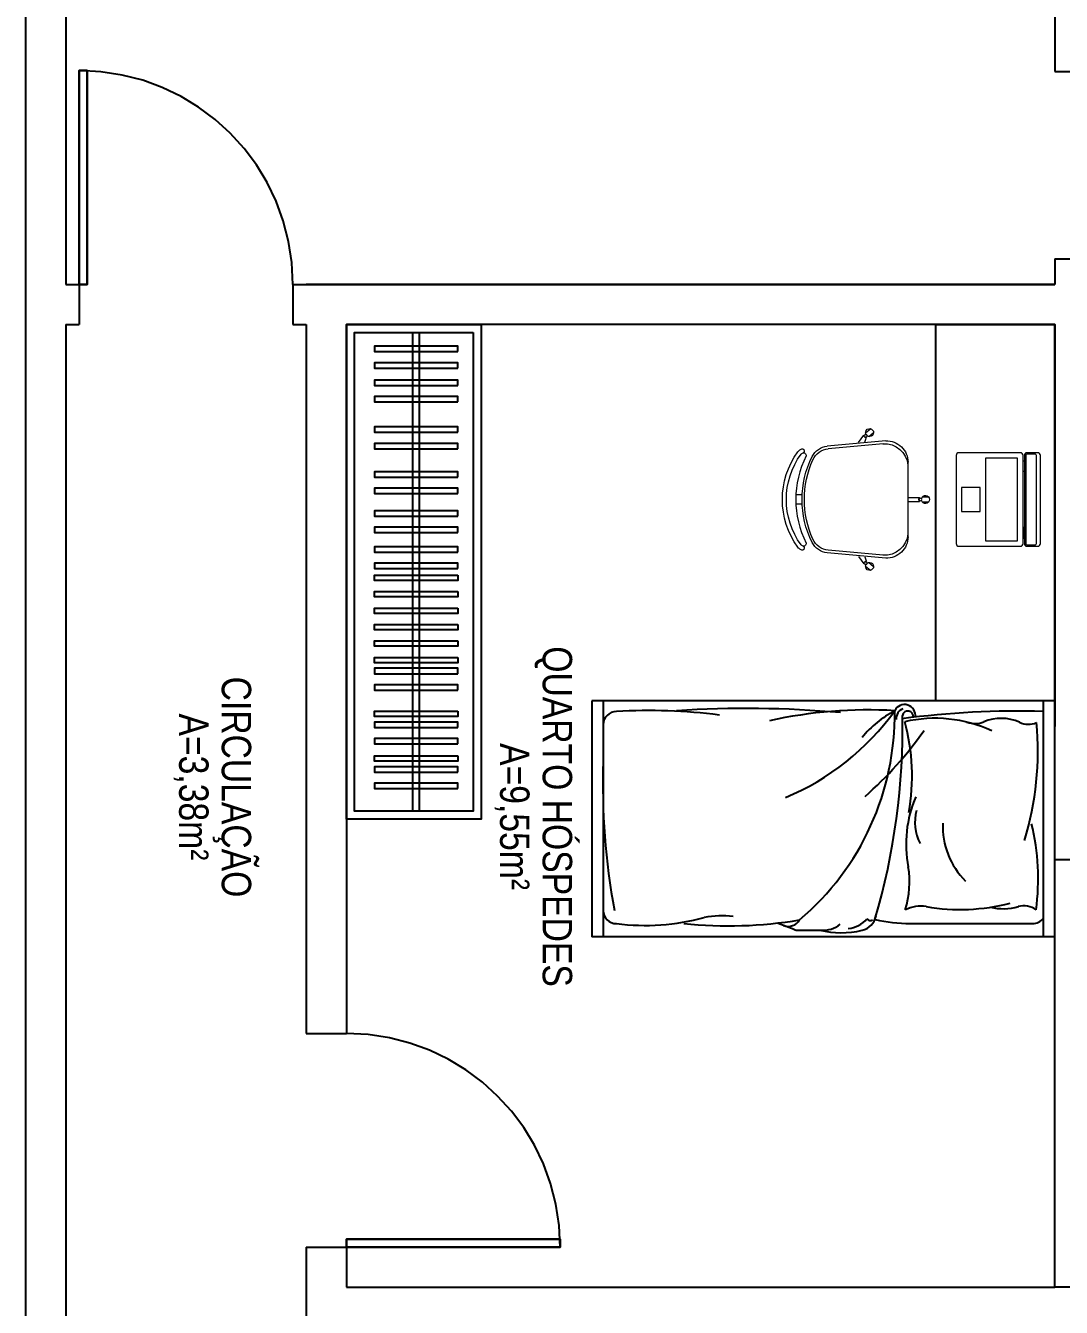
# Model space of a CAD drawing. Header units: millimetres. Extents: x -336 to -33, y -135 to 770.
# Drawn here: x -289.61 to -281.86, y 732.97 to 742.56 of the extents above; entities that cross this region are included whole.
import ezdxf
from ezdxf.enums import TextEntityAlignment as Align

# ---------------------------------------------------------------- set-up
doc = ezdxf.new("R2010")
doc.units = ezdxf.units.MM
doc.header["$LTSCALE"] = 50
doc.header["$MEASUREMENT"] = 0
doc.linetypes.add('HIDDEN2', pattern=[0.1875, 0.125, -0.0625])
doc.layers.add('-HIDRO', color=8, linetype='CONTINUOUS')
doc.layers.add('E-txt-g', color=3, linetype='CONTINUOUS')
doc.layers.add('E-Lay-9', color=9, linetype='CONTINUOUS', lineweight=9)
doc.layers.add('E-Txt-W', color=7, linetype='CONTINUOUS', lineweight=20)
doc.styles.add('F2', font='swissc.ttf')
doc.styles.add('REG60', font='romans.shx', dxfattribs={"width": 0.8, "height": 0.15})
doc.styles.add('REG80', font='romans.shx', dxfattribs={"width": 0.8, "height": 0.2})

# ---------------------------------------------------------------- blocks, each defined once
blk = doc.blocks.new('TXT-AMB75')
at = {"layer": 'E-txt-g', "style": 'REG80', "width": 0.8, "flags": 8}
blk.add_attdef('TXT', text='', height=0.2, dxfattribs=at).set_placement((0.0055, 0.2964), align=Align.CENTER)
at = {"layer": 'E-Txt-W', "style": 'REG60', "width": 0.8, "flags": 8}
blk.add_attdef('TXT', text='', height=0.15, dxfattribs=at).set_placement((0.0055, 0.0271), align=Align.CENTER)
blk = doc.blocks.new('Cadeira')
at = {"layer": 'E-Lay-9', "color": 8}
for p, q in [((-0.0093, 0.0535), (-0.0093, 0.0769)), ((0.0096, 0.0535), (0.0096, 0.0769)), ((-0.1393, 0), (0.1393, 0)), ((-0.0075, 0), (-0.0075, 0.0425)), ((-0.0075, 0.0425), (-0.0056, 0.0425)), ((0.0056, 0.0425), (0.0075, 0.0425)), ((0.0075, 0), (0.0075, 0.0425)), ((-0.2192, -0.0836), (-0.1996, -0.3023)), ((-0.2087, -0.0936), (-0.1898, -0.2982)), ((0.2087, -0.0936), (0.1898, -0.2982)), ((0.2192, -0.0836), (0.1996, -0.3023)), ((-0.25, -0.1588), (-0.265, -0.1409)), ((-0.2355, -0.1467), (-0.2505, -0.1288)), ((0.2355, -0.1467), (0.2505, -0.1288)), ((0.25, -0.1588), (0.265, -0.1409)), ((-0.2398, -0.1647), (-0.2413, -0.1659)), ((-0.2133, -0.1847), (-0.2413, -0.1659)), ((-0.2298, -0.1563), (-0.2313, -0.1575)), ((-0.2144, -0.1618), (-0.2298, -0.1563)), ((0.2133, -0.1847), (0.2413, -0.1659)), ((0.2144, -0.1618), (0.2298, -0.1563)), ((0.2298, -0.1563), (0.2313, -0.1575)), ((0.2398, -0.1647), (0.2413, -0.1659)), ((-0.0175, -0.3961), (-0.0175, -0.4196)), ((0.0175, -0.3961), (0.0175, -0.4196))]:
    blk.add_line(p, q, dxfattribs=at)
blk.add_lwpolyline([(0.1631, -0.3812, -0.237888), (-0.1631, -0.3812, 0.605717), (-0.1738, -0.3953, 0.122717), (-0.17, -0.4, 0.323529), (0.17, -0.4, 0.122717), (0.1738, -0.3953, 0.605717)], format="xyb", close=True, dxfattribs=at)
for centre in [(0, 0.0466), (-0.2382, -0.1579), (0.2382, -0.1579)]:
    blk.add_circle(centre, 0.005, dxfattribs=at)
for centre, radius, start, end in [((0.0001, 0.0652), 0.015, 281.6334, 257.4537), ((-0.1393, -0.08), 0.08, 90, 182.5692), ((0, 0.0475), 0.0075, 221.8103, 318.1897), ((0.1393, -0.08), 0.08, 357.4308, 90), ((-0.1202, -0.0886), 0.0887, 95.5925, 183.2522), ((0.1202, -0.0886), 0.0887, 356.7478, 84.4075), ((-0.2502, -0.1438), 0.015, 322.5463, 298.3666), ((0.2502, -0.1438), 0.015, 241.6334, 217.4537), ((-0.2388, -0.1573), 0.0075, 261.8103, 358.1897), ((0.2388, -0.1573), 0.0075, 181.8103, 278.1897), ((-0.1299, -0.296), 0.07, 185.1212, 243.6047), ((-0.1201, -0.2918), 0.07, 185.2999, 245.7361), ((0.1201, -0.2918), 0.07, 294.2639, 354.7001), ((0.1299, -0.296), 0.07, 296.3953, 354.8788), ((0, -0.0343), 0.3622, 243.6047, 296.3953), ((0, -0.0254), 0.3622, 245.7361, 294.2639), ((-0.1819, -0.3961), 0.00782, 29.8109, 225.3255), ((-0.1625, -0.39), 0.0275, 205.1455, 233.4571), ((0, -0.1648), 0.3052, 234.1238, 305.8762), ((-0.1625, -0.39), 0.0125, 205.1455, 233.1301), ((0.1819, -0.3961), 0.00782, 314.6745, 150.1891), ((0.1625, -0.39), 0.0275, 306.5429, 334.8545)]:
    blk.add_arc(centre, radius, start, end, dxfattribs=at)
blk = doc.blocks.new('Notebook')
at = {"layer": 'E-Lay-9', "color": 8}
for p, q in [((-0.175, 0.305), (-0.175, 0.3)), ((-0.175, 0.3), (-0.175, 0.265)), ((0.165, 0.315), (-0.165, 0.315)), ((0.175, 0.3), (0.175, 0.305)), ((0.175, 0.265), (0.175, 0.3)), ((-0.165, 0.255), (0.165, 0.255))]:
    blk.add_line(p, q, dxfattribs=at)
for points in [[(-0.165, 0.26), (0.165, 0.26, 0.414214), (0.17, 0.265), (0.17, 0.295, 0.414214), (0.165, 0.3), (-0.165, 0.3, 0.414214), (-0.17, 0.295), (-0.17, 0.265, 0.414214)], [(-0.165, 0), (0.165, 0, 0.414214), (0.175, 0.01), (0.175, 0.24, 0.414214), (0.165, 0.25), (-0.165, 0.25, 0.414214), (-0.175, 0.24), (-0.175, 0.01, 0.414214)]]:
    blk.add_lwpolyline(points, format="xyb", close=True, dxfattribs=at)
for points in [[(-0.105, 0.25), (-0.145, 0.25), (-0.145, 0.255), (-0.105, 0.255)], [(0.105, 0.25), (0.145, 0.25), (0.145, 0.255), (0.105, 0.255)], [(-0.155, 0.11), (0.155, 0.11), (0.155, 0.23), (-0.155, 0.23)], [(-0.045, 0.02), (0.045, 0.02), (0.045, 0.09), (-0.045, 0.09)]]:
    blk.add_lwpolyline(points, close=True, dxfattribs=at)
for centre, start, end in [((-0.165, 0.305), 90, 180), ((0.165, 0.305), 0, 90), ((-0.165, 0.265), 180, 270), ((0.165, 0.265), 270, 360)]:
    blk.add_arc(centre, 0.01, start, end, dxfattribs=at)

msp = doc.modelspace()

# ---------------------------------------------------------------- hatches: boundary and pattern name
at = {"layer": '-HIDRO'}
h = msp.add_hatch(dxfattribs=at)
h.set_pattern_fill('ANSI37,_O', color=256, scale=6, angle=-45)
h.set_pattern_definition([(360, (-1696.78584, 612.9919), (2e-16, 0.75), []), (90, (-1696.78584, 612.9919), (-0.75, 2e-16), [])])
h.paths.add_polyline_path([(-279.2916, 732.8161), (-279.2916, 731.2161), (-279.3516, 731.2161), (-279.3516, 732.8161)], flags=16)
edge = h.paths.add_edge_path(flags=16)
edge.add_arc((-280.0214, 732.2634), 0.1184, -81.66738, -8.33262)
edge.add_line((-279.9042, 732.2463), (-279.9048, 732.8468))
edge.add_arc((-280.0214, 732.8303), 0.1178, 8.0319, 81.60093)
edge.add_line((-280.0042, 732.9468), (-280.1935, 732.9468))
edge.add_arc((-280.1764, 732.829), 0.1191, 98.25848, 171.3882)
edge.add_line((-280.2942, 732.8468), (-280.2935, 732.2463))
edge.add_arc((-280.1764, 732.2634), 0.1184, 188.33262, 261.66738)
edge.add_line((-280.1935, 732.1463), (-280.0042, 732.1463))
edge = h.paths.add_edge_path(flags=16)
edge.add_line((-282.1146, 729.1165), (-282.1146, 729.8749))
edge = h.paths.add_edge_path(flags=16)
edge.add_arc((-282.1146, 729.6821), 0.1096, -90, 270)
edge = h.paths.add_edge_path(flags=16)
edge.add_line((-282.3072, 729.6821), (-281.9219, 729.6821))
h.paths.add_polyline_path([(-281.4469, 729.9984), (-281.4469, 728.7501), (-281.1054, 728.7501), (-281.1054, 729.9984)], flags=24)
h.paths.add_polyline_path([(-281.8148, 729.9903), (-281.8148, 728.7581), (-281.4181, 728.7581), (-281.4181, 729.9903)], flags=24)
edge = h.paths.add_edge_path()
edge.add_line((-279.2916, 733.1161), (-280.9472, 733.1161))
edge.add_line((-280.9472, 733.1161), (-280.8916, 732.8161))
edge.add_line((-280.8916, 732.8161), (-282.1566, 732.8161))
edge.add_line((-282.1566, 732.8161), (-282.1396, 731.4201))
edge.add_line((-282.1396, 731.4201), (-282.3693, 731.3605))
edge.add_line((-282.3693, 731.3605), (-282.8112, 731.3626))
edge.add_line((-282.8112, 731.3626), (-283.2252, 731.3622))
edge.add_line((-283.2252, 731.3622), (-283.4258, 731.3667))
edge.add_line((-283.4258, 731.3667), (-283.5619, 731.4348))
edge.add_line((-283.5619, 731.4348), (-283.5619, 732.8161))
edge.add_line((-283.5619, 732.8161), (-284.1987, 732.8161))
edge.add_line((-284.1987, 732.8161), (-284.2058, 729.1161))
edge.add_line((-284.2058, 729.1161), (-283.9568, 729.1161))
edge.add_line((-283.9568, 729.1161), (-283.8986, 727.6161))
edge.add_line((-283.8986, 727.6161), (-279.2058, 727.7886))
edge.add_line((-279.2058, 727.7886), (-279.2058, 732.8161))
edge.add_line((-279.2058, 732.8161), (-279.2787, 732.8161))
edge.add_line((-279.2787, 732.8161), (-279.2787, 733.1161))
edge.add_line((-279.2787, 733.1161), (-280.9472, 733.1161))
h.paths.add_polyline_path([(-282.1425, 729.6148), (-282.1425, 728.9936), (-281.7469, 728.9936), (-281.7469, 729.6148)], flags=24)

# ---------------------------------------------------------------- linework, layer by layer
at = {"layer": '-HIDRO', "linetype": 'Continuous'}
for p, q in [((-289.6058, 753.4228), (-289.6058, 703.4228)), ((-289.3058, 746.8206), (-289.3058, 740.6206)), ((-289.3058, 746.8206), (-289.3058, 740.6206)), ((-281.9058, 746.8206), (-281.9058, 742.2135)), ((-281.9058, 742.2135), (-281.6058, 742.2135)), ((-281.9058, 740.8135), (-281.9058, 740.6206)), ((-281.9058, 740.8135), (-281.6058, 740.8135)), ((-289.3058, 740.6206), (-289.2058, 740.6206)), ((-289.2058, 740.6206), (-289.2058, 740.3206)), ((-287.6058, 740.6206), (-281.9058, 740.6206)), ((-287.6058, 740.6206), (-287.6058, 740.3206)), ((-281.9058, 740.6206), (-287.5058, 740.6206)), ((-289.3058, 740.3206), (-289.2058, 740.3206)), ((-289.3058, 740.3206), (-289.3058, 724.4028)), ((-287.6058, 740.3206), (-287.5058, 740.3206)), ((-287.5058, 740.3206), (-287.5058, 737.1117)), ((-287.5058, 740.3206), (-287.5058, 735.0163)), ((-287.2058, 740.3206), (-287.2058, 737.1117)), ((-287.2058, 740.3206), (-287.2058, 735.0163)), ((-281.9058, 740.3206), (-287.2058, 740.3206)), ((-281.9058, 740.3206), (-281.9058, 737.3135)), ((-281.9058, 736.3161), (-281.9058, 740.3206)), ((-281.9058, 733.1161), (-281.9058, 736.3161)), ((-281.6058, 736.3161), (-281.9058, 736.3161)), ((-287.5058, 735.9117), (-287.5058, 735.4117)), ((-287.5058, 735.0163), (-287.2058, 735.0163)), ((-287.5058, 733.4163), (-287.2058, 733.4163)), ((-287.5058, 733.4163), (-287.5058, 732.8161)), ((-287.2058, 733.4163), (-287.2058, 733.2163)), ((-287.2058, 733.4163), (-287.2058, 733.1161)), ((-287.2058, 733.1161), (-281.9058, 733.1161)), ((-282.8058, 733.1161), (-282.6058, 733.1161)), ((-281.6058, 733.1161), (-281.9058, 733.1161))]:
    msp.add_line(p, q, dxfattribs=at)
at = {"layer": '-HIDRO', "ltscale": 0.5}
for p, q in [((-286.7111, 740.2606), (-286.7111, 736.6802)), ((-286.6611, 740.2606), (-286.6611, 736.6802))]:
    msp.add_line(p, q, dxfattribs=at)
at = {"layer": '-HIDRO'}
for p, q in [((-285.3689, 737.5044), (-285.3689, 735.7389)), ((-281.9058, 737.5044), (-285.3689, 737.5044)), ((-285.2839, 737.5044), (-285.2839, 735.7389)), ((-281.9908, 737.5044), (-281.9908, 735.7389)), ((-281.9058, 735.7389), (-281.9058, 737.5044)), ((-283.8563, 735.7944), (-283.9737, 735.8377)), ((-283.8221, 735.7883), (-283.6282, 735.7883)), ((-282.9866, 735.8377), (-282.0699, 735.8377)), ((-281.9058, 735.7389), (-285.3689, 735.7389))]:
    msp.add_line(p, q, dxfattribs=at)
at = {"layer": '-HIDRO', "linetype": 'Continuous'}
for points in [[(-289.1458, 740.6206), (-289.1458, 742.2206), (-289.2058, 742.2206), (-289.2058, 740.6206)], [(-289.2058, 740.6206), (-289.2058, 742.2206), (-289.1458, 742.2206), (-289.1458, 740.6206)], [(-287.2058, 733.4763), (-285.6058, 733.4763), (-285.6058, 733.4163), (-287.2058, 733.4163)], [(-287.2058, 733.4163), (-285.6058, 733.4163), (-285.6058, 733.4763), (-287.2058, 733.4763)]]:
    msp.add_lwpolyline(points, close=True, dxfattribs=at)
at = {"layer": '-HIDRO'}
for points in [[(-286.1979, 740.3206), (-286.1979, 736.6202), (-287.2058, 736.6202), (-287.2058, 740.3206)], [(-282.7953, 740.3206), (-281.9058, 740.3206), (-281.9058, 737.5044), (-282.7953, 737.5044)], [(-286.2579, 740.2606), (-286.2579, 736.6802), (-287.1458, 736.6802), (-287.1458, 740.2606)]]:
    msp.add_lwpolyline(points, close=True, dxfattribs=at)
at = {"layer": '-HIDRO', "ltscale": 0.5}
for points in [[(-286.3729, 740.1182), (-286.3729, 740.1582), (-286.9966, 740.1582), (-286.9966, 740.1182)], [(-286.3729, 739.9951), (-286.3729, 740.0351), (-286.9966, 740.0351), (-286.9966, 739.9951)], [(-286.3729, 739.865), (-286.3729, 739.905), (-286.9966, 739.905), (-286.9966, 739.865)], [(-286.3729, 739.7419), (-286.3729, 739.7819), (-286.9966, 739.7819), (-286.9966, 739.7419)], [(-286.3729, 739.5144), (-286.3729, 739.5544), (-286.9966, 739.5544), (-286.9966, 739.5144)], [(-286.3729, 739.3913), (-286.3729, 739.4313), (-286.9966, 739.4313), (-286.9966, 739.3913)], [(-286.3729, 739.1784), (-286.3729, 739.2184), (-286.9966, 739.2184), (-286.9966, 739.1784)], [(-286.3729, 739.0553), (-286.3729, 739.0953), (-286.9966, 739.0953), (-286.9966, 739.0553)], [(-286.3729, 738.8869), (-286.3729, 738.9269), (-286.9966, 738.9269), (-286.9966, 738.8869)], [(-286.3729, 738.7638), (-286.3729, 738.8038), (-286.9966, 738.8038), (-286.9966, 738.7638)], [(-286.3729, 738.6177), (-286.3729, 738.6577), (-286.9966, 738.6577), (-286.9966, 738.6177)], [(-286.3729, 738.4946), (-286.3729, 738.5346), (-286.9966, 738.5346), (-286.9966, 738.4946)], [(-286.3729, 738.4458), (-286.3729, 738.4058), (-286.9966, 738.4058), (-286.9966, 738.4458)], [(-286.3729, 738.3227), (-286.3729, 738.2827), (-286.9966, 738.2827), (-286.9966, 738.3227)], [(-286.3729, 738.1995), (-286.3729, 738.1595), (-286.9966, 738.1595), (-286.9966, 738.1995)], [(-286.3729, 738.0764), (-286.3729, 738.0364), (-286.9966, 738.0364), (-286.9966, 738.0764)], [(-286.3729, 737.9533), (-286.3729, 737.9133), (-286.9966, 737.9133), (-286.9966, 737.9533)], [(-286.3729, 737.8302), (-286.3729, 737.7902), (-286.9966, 737.7902), (-286.9966, 737.8302)], [(-286.3729, 737.7082), (-286.3729, 737.7482), (-286.9966, 737.7482), (-286.9966, 737.7082)], [(-286.3729, 737.585), (-286.3729, 737.625), (-286.9966, 737.625), (-286.9966, 737.585)], [(-286.3729, 737.4284), (-286.3729, 737.3884), (-286.9966, 737.3884), (-286.9966, 737.4284)], [(-286.3729, 737.3064), (-286.3729, 737.3464), (-286.9966, 737.3464), (-286.9966, 737.3064)], [(-286.3729, 737.1833), (-286.3729, 737.2233), (-286.9966, 737.2233), (-286.9966, 737.1833)], [(-286.3729, 737.0935), (-286.3729, 737.0535), (-286.9966, 737.0535), (-286.9966, 737.0935)], [(-286.3729, 736.9715), (-286.3729, 737.0115), (-286.9966, 737.0115), (-286.9966, 736.9715)], [(-286.3729, 736.8484), (-286.3729, 736.8884), (-286.9966, 736.8884), (-286.9966, 736.8484)]]:
    msp.add_lwpolyline(points, close=True, dxfattribs=at)
at = {"layer": '-HIDRO', "linetype": 'HIDDEN2'}
for centre in [(-289.2058, 740.6206), (-287.2058, 733.4163)]:
    msp.add_arc(centre, 1.6, 0, 90, dxfattribs=at)
at = {"layer": '-HIDRO'}
for centre, radius, start, end in [((-285.185, 737.3265), 0.0988, 90, 180), ((-284.9486, 733.0838), 4.3479, 82.94813, 93.11738), ((-284.2101, 729.5274), 7.9203, 84.92553, 93.80083), ((-283.2995, 734.0195), 3.4173, 86.70452, 102.53068), ((-284.6467, 738.5351), 1.8978, 292.50142, 324.42835), ((-285.1115, 737.3995), 2.0087, 310.21363, 0.90387), ((-282.7132, 736.7077), 0.8218, 118.32391, 140.51053), ((-288.1189, 737.3009), 5.0747, 343.61453, 1.0765), ((-283.0296, 737.3952), 0.0818, 351.6091, 153.93818), ((-283.01, 737.3714), 0.0818, 112.60519, 184.49888), ((-282.1794, 730.7951), 6.6329, 88.37032, 97.53223), ((-283.0047, 737.3877), 0.0413, 351.29147, 168.1256), ((-282.8015, 736.3657), 1.0085, 65.11795, 102.98619), ((-284.5019, 736.941), 1.5291, 349.7638, 15.44974), ((-282.5014, 737.5038), 0.1697, 249.01609, 292.88083), ((-282.3055, 737.0397), 0.3341, 65.78773, 112.88083), ((-282.1018, 737.4927), 0.1627, 245.78773, 291.71238), ((-284.3566, 737.1309), 2.3246, 343.20165, 5.19902), ((-285.2115, 738.9216), 2.8476, 311.512, 324.87279), ((-280.0635, 736.8812), 5.2232, 178.14052, 190.42239), ((-282.1258, 736.4341), 0.892, 156.68784, 191.12174), ((-282.6183, 736.5935), 0.3334, 164.14067, 207.6985), ((-282.1618, 736.5676), 0.582, 177.82948, 225.00983), ((-283.7958, 736.171), 1.7664, 352.50994, 13.57317), ((-283.6809, 736.1495), 0.6891, 342.35976, 9.39259), ((-282.9091, 735.7145), 0.2538, 80.37112, 116.96494), ((-282.613, 737.4601), 1.5167, 260.37112, 284.25995), ((-282.2922, 736.3862), 0.4367, 257.31196, 285.19877), ((-282.1364, 735.8124), 0.1579, 54.37876, 105.19877), ((-285.185, 735.9365), 0.0988, 180, 270), ((-284.9729, 737.5332), 1.7087, 262.86931, 285.10809), ((-284.3516, 739.0721), 3.2512, 264.178, 279.50708), ((-284.398, 735.2373), 0.6591, 82.47467, 101.34253), ((-283.8998, 735.9158), 0.0988, 249.7541, 329.48722), ((-283.4662, 736.0007), 0.2002, 274.6849, 320.59841), ((-283.378, 735.9226), 0.1384, 282.88269, 348.38686), ((-283.2858, 735.8941), 0.0329, 218.53099, 300.69755), ((-282.9697, 737.0933), 1.2558, 257.08904, 269.23129), ((-282.0699, 735.9365), 0.0988, 270, 323.1301), ((-283.8221, 735.8871), 0.0988, 249.7541, 270), ((-283.8221, 735.8871), 0.0988, 249.7541, 270), ((-283.5038, 736.4725), 0.7025, 256.92865, 282.88269), ((-283.6408, 736.001), 0.2131, 266.60169, 307.7302)]:
    msp.add_arc(centre, radius, start, end, dxfattribs=at)

# ---------------------------------------------------------------- block references
at = {"layer": '-HIDRO', "yscale": 2, "zscale": 2, "rotation": 270}
for name, p, xscale in [('Cadeira', (-283.0032, 739.0115, 6.5718), -2), ('Notebook', (-282.6428, 739.0116, 6.5718), 2)]:
    msp.add_blockref(name, p, dxfattribs=dict(at, xscale=xscale))
at = {"layer": '-HIDRO'}
ref = msp.add_blockref('TXT-AMB75', (-286.1691, 736.6468), dxfattribs=dict(at, xscale=1.458, yscale=1.458, zscale=1.458, rotation=270))
ref.add_attrib('TXT', 'QUARTO HÓSPEDES', dxfattribs={"layer": 'E-txt-g', "color": 2, "height": 0.22, "rotation": 270, "style": 'F2'}).set_placement((-285.7369, 736.6389), align=Align.CENTER)
ref.add_attrib('TXT', 'A=9,55m²', dxfattribs={"layer": 'E-Txt-W', "height": 0.22, "rotation": 270, "style": 'F2'}).set_placement((-286.0558, 736.6389), align=Align.CENTER)
ref = msp.add_blockref('TXT-AMB75', (-288.5706, 736.8683), dxfattribs=dict(at, xscale=1.458, yscale=1.458, zscale=1.458, rotation=270))
ref.add_attrib('TXT', 'CIRCULAÇÃO', dxfattribs={"layer": 'E-txt-g', "color": 2, "height": 0.22, "rotation": 270, "style": 'F2'}).set_placement((-288.1384, 736.8603), align=Align.CENTER)
ref.add_attrib('TXT', 'A=3,38m²', dxfattribs={"layer": 'E-Txt-W', "height": 0.22, "rotation": 270, "style": 'F2'}).set_placement((-288.4573, 736.8603), align=Align.CENTER)

doc.saveas('drawing.dxf')
